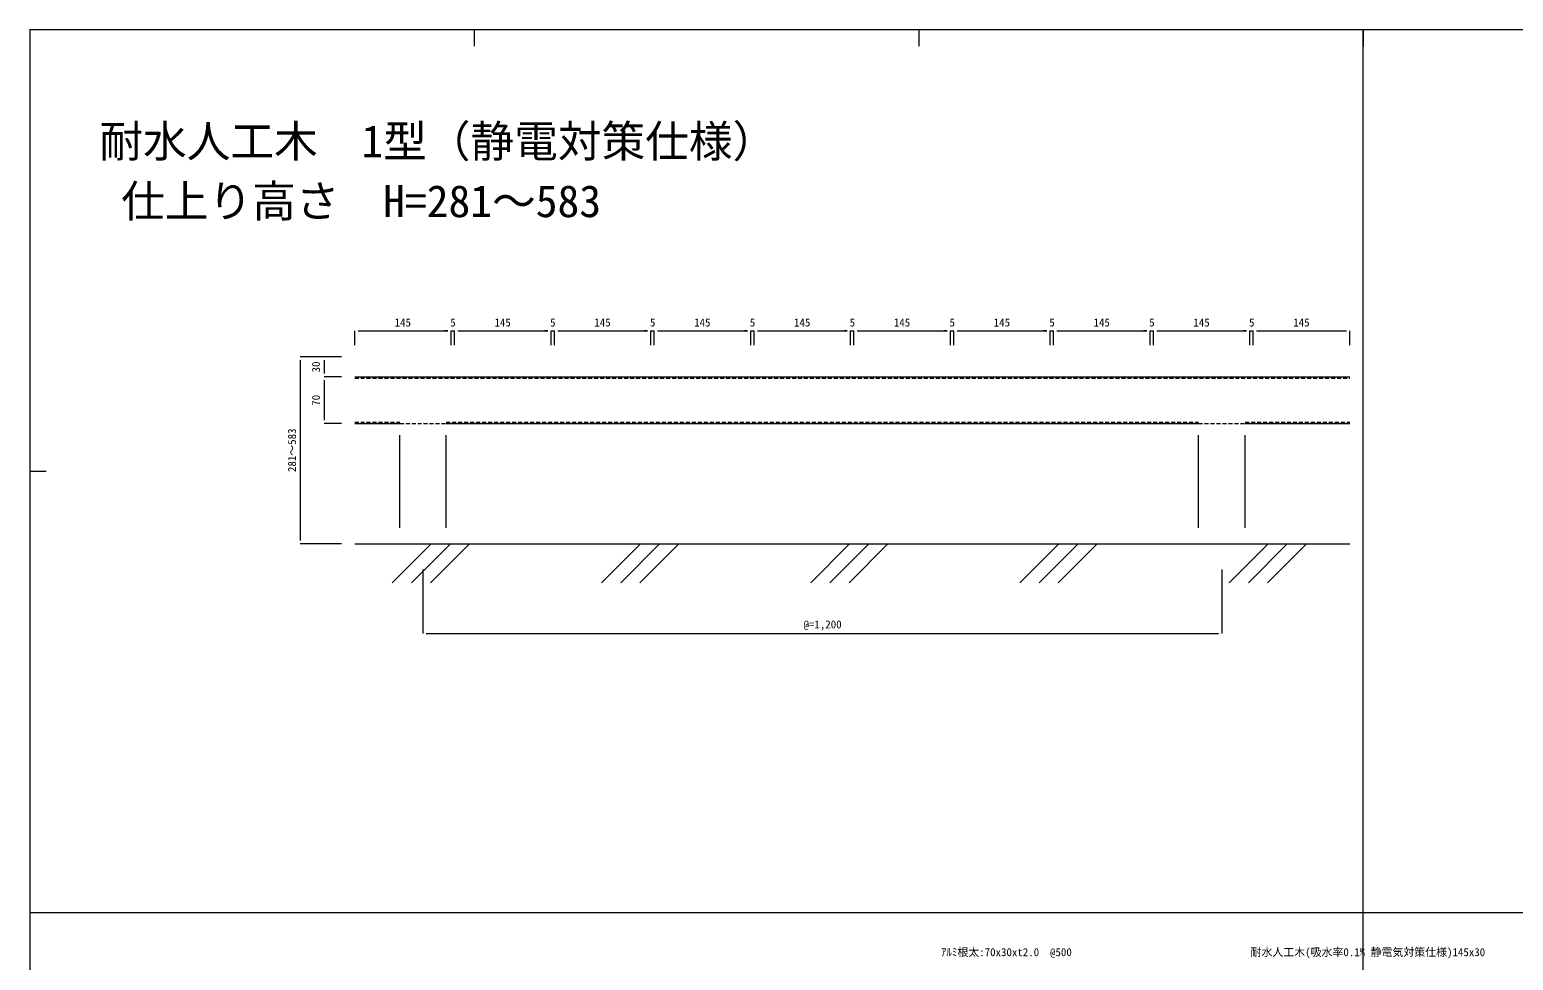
# Model space of a CAD drawing. Units: millimetres on the paper. Extents: x -401 to 401, y -279 to 279.
# Drawn here: x -400.7 to 45.1, y -1 to 278.7 of the extents above; entities that cross this region are included whole.
import ezdxf
from ezdxf.enums import TextEntityAlignment as Align

# ---------------------------------------------------------------- set-up
doc = ezdxf.new("R2010")
doc.units = ezdxf.units.MM
doc.linetypes.add('DASHED1', pattern=[1.8, 1.2, -0.6])
for name, color, linetype, lineweight in [('0-0_A-C01-補助線(非印刷)', 4, 'Continuous', 9), ('0-3_0-A01-枠A', 4, 'Continuous', 9), ('0-4_A-B01-文字_タイトル室名', 2, 'Continuous', 9), ('0-5_A-E01-仕上太線', 4, 'Continuous', 9), ('0-6_A-C03-壁種別', 4, 'Continuous', 9), ('0-7_ｱﾙﾐ', 4, 'DASHED1', 9), ('0-8_0-A11-寸法_詳細', 5, 'Continuous', 9), ('0-A_A-B03-文字_書込_小', 7, 'Continuous', 9), ('0-B_A-D09-金物_鋼材', 1, 'Continuous', 9)]:
    doc.layers.add(name, color=color, linetype=linetype, lineweight=lineweight)
doc.styles.add('ＭＳ ゴシック', font='')
doc.styles.get('ＭＳ ゴシック').set_extended_font_data('MS Gothic')

msp = doc.modelspace()

# ---------------------------------------------------------------- linework, layer by layer
at = {"layer": '0-0_A-C01-補助線(非印刷)'}
for p, q in [((-267.111, 278.667), (-267.111, 273.667)), ((-133.556, 278.667), (-133.556, 273.667)), ((0, -252), (0, 278.667)), ((0, 278.667), (0, 273.667)), ((-400.667, 146), (-395.667, 146)), ((-400.667, 13.333), (400.667, 13.333)), ((-400.667, 13.333), (-395.667, 13.333))]:
    msp.add_line(p, q, dxfattribs=at)
at = {"layer": '0-3_0-A01-枠A'}
for q in [(-400.667, -278.667), (400.667, 278.667)]:
    msp.add_line((-400.667, 278.667), q, dxfattribs=at)
at = {"layer": '0-5_A-E01-仕上太線'}
msp.add_line((-303.016, 124.101), (-4.016, 124.101), dxfattribs=at)
at = {"layer": '0-6_A-C03-壁種別'}
for p, q in [((-291.712, 112.41), (-280.021, 124.101)), ((-285.95, 112.41), (-274.259, 124.101)), ((-280.187, 112.41), (-268.497, 124.101)), ((-228.852, 112.41), (-217.161, 124.101)), ((-223.09, 112.41), (-211.399, 124.101)), ((-217.327, 112.41), (-205.637, 124.101)), ((-165.992, 112.41), (-154.301, 124.101)), ((-160.23, 112.41), (-148.539, 124.101)), ((-154.468, 112.41), (-142.777, 124.101)), ((-103.132, 112.41), (-91.441, 124.101)), ((-97.37, 112.41), (-85.679, 124.101)), ((-91.608, 112.41), (-79.917, 124.101)), ((-40.272, 112.41), (-28.581, 124.101)), ((-34.51, 112.41), (-22.819, 124.101)), ((-28.748, 112.41), (-17.057, 124.101))]:
    msp.add_line(p, q, dxfattribs=at)
at = {"layer": '0-7_ｱﾙﾐ', "color": 3, "linetype": 'Continuous'}
for p, q in [((-303.016, 174.301), (-4.016, 174.301)), ((-303.016, 160.301), (-289.491, 160.301)), ((-275.491, 160.301), (-49.491, 160.301)), ((-35.491, 160.301), (-4.016, 160.301))]:
    msp.add_line(p, q, dxfattribs=at)
at = {"layer": '0-7_ｱﾙﾐ'}
for p, q in [((-303.016, 173.901), (-4.016, 173.901)), ((-303.016, 160.701), (-289.491, 160.701)), ((-275.491, 160.701), (-49.491, 160.701)), ((-35.491, 160.701), (-4.016, 160.701)), ((-289.491, 160.301), (-275.491, 160.301)), ((-49.491, 160.301), (-35.491, 160.301))]:
    msp.add_line(p, q, dxfattribs=at)
at = {"layer": '0-8_0-A11-寸法_詳細'}
for p, q in [((-303.013, 183.898), (-303.013, 188.196)), ((-302.013, 188.196), (-275.013, 188.196)), ((-275.013, 188.196), (-276.013, 188.196)), ((-274.013, 183.898), (-274.013, 188.196)), ((-274.013, 183.898), (-274.013, 188.196)), ((-274.013, 188.196), (-273.013, 188.196)), ((-273.013, 183.898), (-273.013, 188.196)), ((-273.013, 183.898), (-273.013, 188.196)), ((-272.013, 188.196), (-271.013, 188.196)), ((-272.013, 188.196), (-245.013, 188.196)), ((-245.013, 188.196), (-246.013, 188.196)), ((-244.013, 183.898), (-244.013, 188.196)), ((-244.013, 183.898), (-244.013, 188.196)), ((-244.013, 188.196), (-243.013, 188.196)), ((-243.013, 183.898), (-243.013, 188.196)), ((-243.013, 183.898), (-243.013, 188.196)), ((-242.013, 188.196), (-241.013, 188.196)), ((-242.013, 188.196), (-215.013, 188.196)), ((-215.013, 188.196), (-216.013, 188.196)), ((-214.013, 183.898), (-214.013, 188.196)), ((-214.013, 183.898), (-214.013, 188.196)), ((-214.013, 188.196), (-213.013, 188.196)), ((-213.013, 183.898), (-213.013, 188.196)), ((-213.013, 183.898), (-213.013, 188.196)), ((-212.013, 188.196), (-211.013, 188.196)), ((-212.013, 188.196), (-185.013, 188.196)), ((-185.013, 188.196), (-186.013, 188.196)), ((-184.013, 183.898), (-184.013, 188.196)), ((-184.013, 183.898), (-184.013, 188.196)), ((-184.013, 188.196), (-183.013, 188.196)), ((-183.013, 183.898), (-183.013, 188.196)), ((-183.013, 183.898), (-183.013, 188.196)), ((-182.013, 188.196), (-181.013, 188.196)), ((-182.013, 188.196), (-155.013, 188.196)), ((-155.013, 188.196), (-156.013, 188.196)), ((-154.013, 183.898), (-154.013, 188.196)), ((-154.013, 183.898), (-154.013, 188.196)), ((-154.013, 188.196), (-153.013, 188.196)), ((-153.013, 183.898), (-153.013, 188.196)), ((-153.013, 183.898), (-153.013, 188.196)), ((-152.013, 188.196), (-151.013, 188.196)), ((-152.013, 188.196), (-125.013, 188.196)), ((-125.013, 188.196), (-126.013, 188.196)), ((-124.013, 183.898), (-124.013, 188.196)), ((-124.013, 183.898), (-124.013, 188.196)), ((-124.013, 188.196), (-123.013, 188.196)), ((-123.013, 183.898), (-123.013, 188.196)), ((-123.013, 183.898), (-123.013, 188.196)), ((-122.013, 188.196), (-121.013, 188.196)), ((-122.013, 188.196), (-95.013, 188.196)), ((-95.013, 188.196), (-96.013, 188.196)), ((-94.013, 183.898), (-94.013, 188.196)), ((-94.013, 183.898), (-94.013, 188.196)), ((-94.013, 188.196), (-93.013, 188.196)), ((-93.013, 183.898), (-93.013, 188.196)), ((-93.013, 183.898), (-93.013, 188.196)), ((-92.013, 188.196), (-91.013, 188.196)), ((-92.013, 188.196), (-65.013, 188.196)), ((-65.013, 188.196), (-66.013, 188.196)), ((-64.013, 183.898), (-64.013, 188.196)), ((-64.013, 183.898), (-64.013, 188.196)), ((-64.013, 188.196), (-63.013, 188.196)), ((-63.013, 183.898), (-63.013, 188.196)), ((-63.013, 183.898), (-63.013, 188.196)), ((-62.013, 188.196), (-61.013, 188.196)), ((-62.013, 188.196), (-35.013, 188.196)), ((-35.013, 188.196), (-36.013, 188.196)), ((-34.013, 183.898), (-34.013, 188.196)), ((-34.013, 183.898), (-34.013, 188.196)), ((-34.013, 188.196), (-33.013, 188.196)), ((-33.013, 183.898), (-33.013, 188.196)), ((-33.013, 183.898), (-33.013, 188.196)), ((-32.013, 188.196), (-31.013, 188.196)), ((-32.013, 188.196), (-5.013, 188.196)), ((-4.013, 183.898), (-4.013, 188.196)), ((-307.016, 180.301), (-319.392, 180.301)), ((-319.392, 179.301), (-319.392, 125.101)), ((-307.016, 180.301), (-312.178, 180.301)), ((-312.178, 179.301), (-312.178, 175.301)), ((-307.016, 174.301), (-312.178, 174.301)), ((-307.016, 174.301), (-312.178, 174.301)), ((-312.178, 173.301), (-312.178, 161.301)), ((-307.016, 160.301), (-312.178, 160.301)), ((-307.016, 124.101), (-319.392, 124.101)), ((-282.491, 116.41), (-282.491, 97.159)), ((-42.491, 116.41), (-42.491, 97.159)), ((-281.491, 97.159), (-43.491, 97.159))]:
    msp.add_line(p, q, dxfattribs=at)
at = {"layer": '0-B_A-D09-金物_鋼材'}
for p, q in [((-289.491, 129.001), (-289.491, 156.841)), ((-275.491, 129.001), (-275.491, 156.841)), ((-49.491, 129.001), (-49.491, 156.841)), ((-35.491, 129.001), (-35.491, 156.841))]:
    msp.add_line(p, q, dxfattribs=at)

# ---------------------------------------------------------------- texts
at = {"layer": '0-4_A-B01-文字_タイトル室名', "style": 'ＭＳ ゴシック'}
for s, p in [('耐水人工木\u30001型（静電対策仕様）', (-379.716, 237.442)), (' 仕上り高さ\u3000H=281～583', (-379.716, 219.442))]:
    msp.add_text(s, height=9.619, dxfattribs=at).set_placement(p, align=Align.BOTTOM_LEFT)
at = {"layer": '0-8_0-A11-寸法_詳細', "style": 'ＭＳ ゴシック'}
for s, p in [('145', (-291.014, 188.734)), ('5', (-274.3, 188.734)), ('145', (-261.014, 188.734)), ('5', (-244.3, 188.734)), ('145', (-231.014, 188.734)), ('5', (-214.3, 188.734)), ('145', (-201.014, 188.734)), ('5', (-184.3, 188.734)), ('145', (-171.014, 188.734)), ('5', (-154.3, 188.734)), ('145', (-141.014, 188.734)), ('5', (-124.3, 188.734)), ('145', (-111.014, 188.734)), ('5', (-94.3, 188.734)), ('145', (-81.014, 188.734)), ('5', (-64.3, 188.734)), ('145', (-51.014, 188.734)), ('5', (-34.3, 188.734)), ('145', (-21.014, 188.734)), ('@=1,200', (-168.155, 98.014))]:
    msp.add_text(s, height=2.405, dxfattribs=at).set_placement(p, align=Align.BOTTOM_LEFT)
for s, p in [('30', (-312.716, 175.669)), ('70', (-312.716, 165.638)), ('281～583', (-319.93, 145.718))]:
    msp.add_text(s, height=2.405, rotation=90, dxfattribs=at).set_placement(p, align=Align.BOTTOM_LEFT)
at = {"layer": '0-A_A-B03-文字_書込_小', "style": 'ＭＳ ゴシック'}
for s, p in [('ｱﾙﾐ根太:70x30xt2.0\u3000@500', (-126.848, -0.497)), ('耐水人工木(吸水率0.1% 静電気対策仕様)145x30', (-33.829, -0.497))]:
    msp.add_text(s, height=2.405, dxfattribs=at).set_placement(p, align=Align.BOTTOM_LEFT)

doc.saveas('drawing.dxf')
